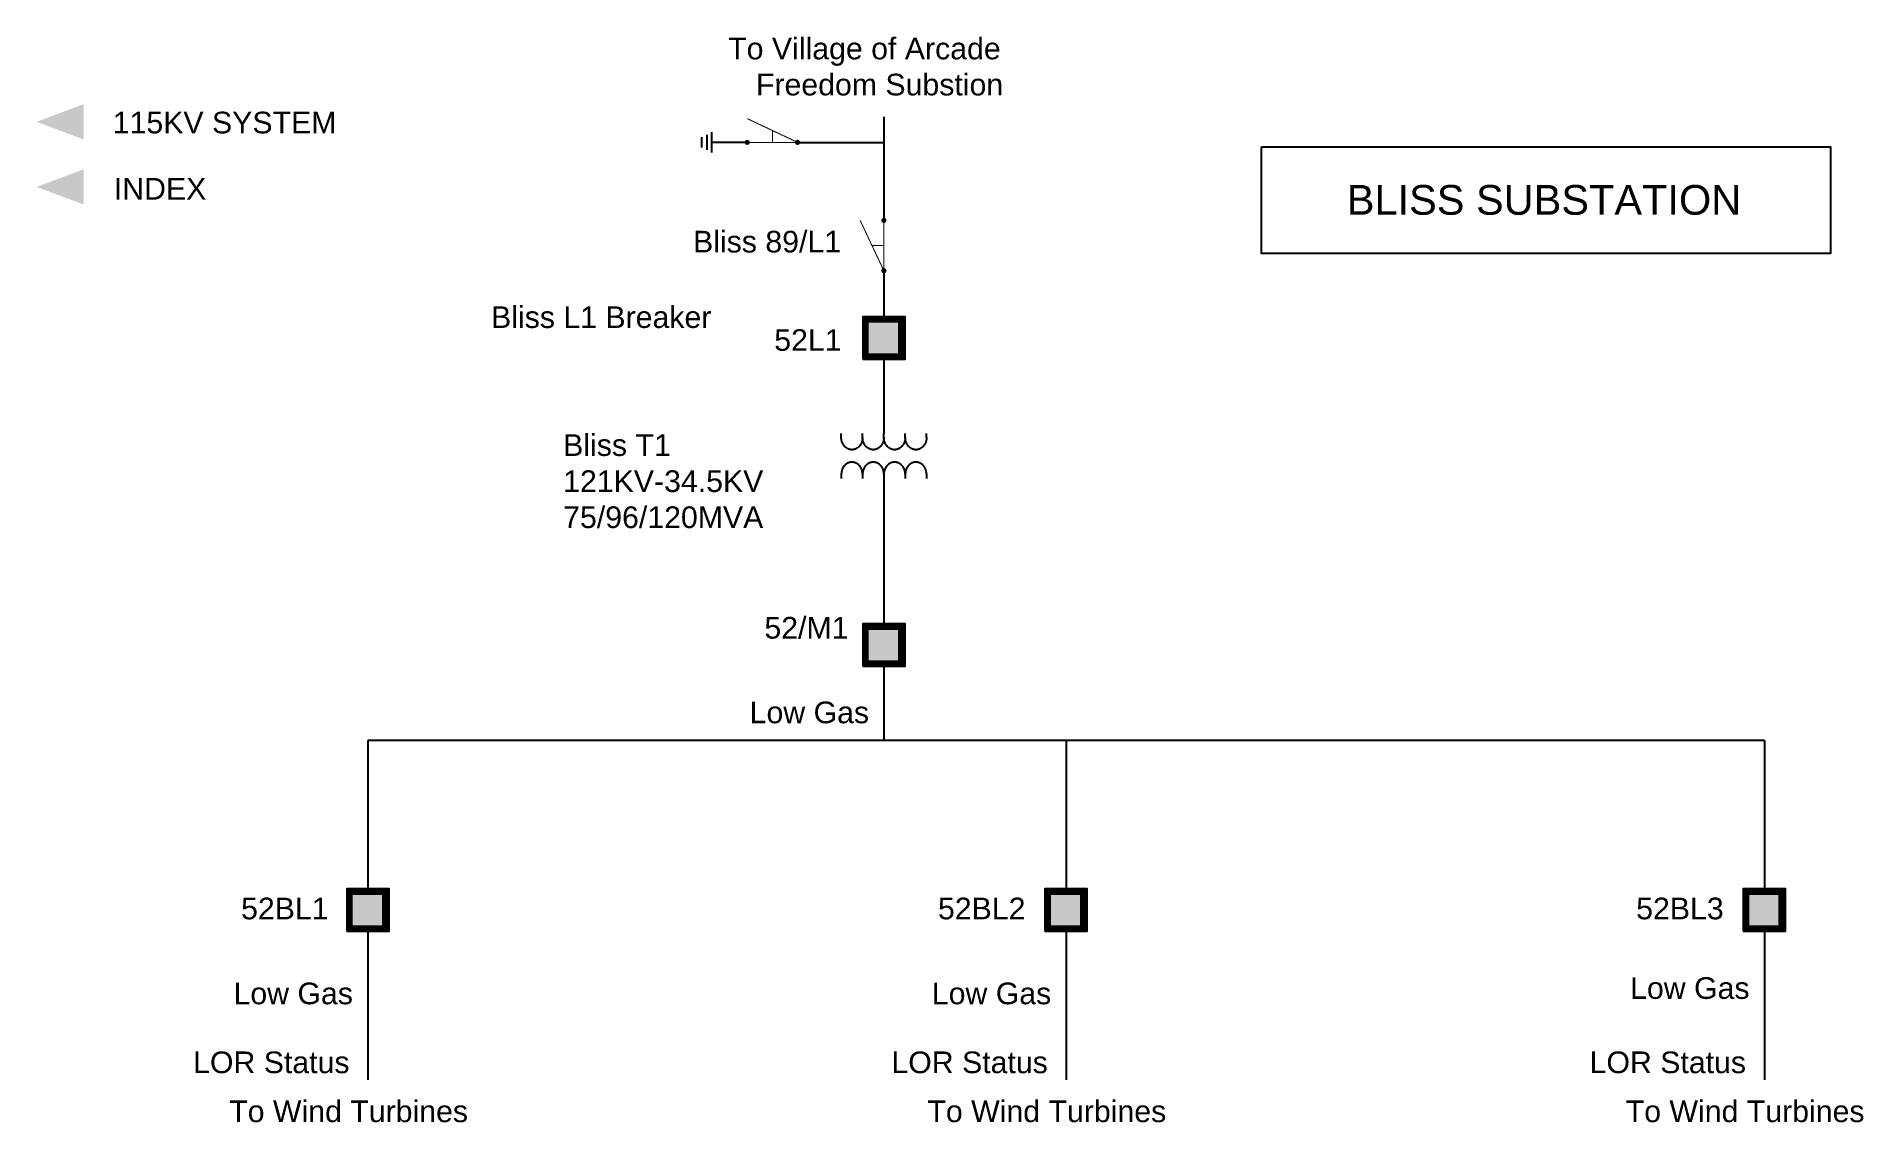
# Model space of a CAD drawing. Extents: x -2.1 to 16, y 7.8 to 18.6.
import ezdxf
from ezdxf.enums import TextEntityAlignment as Align

# ---------------------------------------------------------------- set-up
doc = ezdxf.new("R2010")
doc.units = 0
doc.header["$MEASUREMENT"] = 0
doc.layers.get('0').update_dxf_attribs({"color": 6, "linetype": 'CONTINUOUS'})
for name, color, linetype in [('DISPLAY', 7, 'CONTINUOUS'), ('STATE_1', 3, 'CONTINUOUS'), ('STATE_2', 1, 'CONTINUOUS'), ('SYMBOL', 7, 'CONTINUOUS')]:
    doc.layers.add(name, color=color, linetype=linetype)
doc.styles.add('ARIAL', font='txt')

# ---------------------------------------------------------------- blocks, each defined once
blk = doc.blocks.new('2_STATE_BRKR_SYMBOL_ST1-GR')
at = {"color": 6}
blk.add_lwpolyline([(6.047, 4.105), (6.467, 4.105), (6.467, 4.525), (6.047, 4.525)], close=True, dxfattribs=at)
at = {"layer": 'STATE_1', "color": 3, "linetype": 'Continuous'}
blk.add_line((6.408, 4.105), (6.408, 4.525), dxfattribs=at)
at = {"layer": 'STATE_1', "color": 3, "linetype": 'Continuous', "const_width": 0.0588}
for points in [[(6.077, 4.525), (6.077, 4.105)], [(6.438, 4.525), (6.438, 4.105)], [(6.047, 4.496), (6.467, 4.496)], [(6.047, 4.134), (6.467, 4.134)]]:
    blk.add_lwpolyline(points, dxfattribs=at)
at = {"layer": 'STATE_2', "color": 1}
blk.add_solid([(6.047, 4.105), (6.047, 4.525), (6.467, 4.105), (6.467, 4.525)], dxfattribs=at)
at = {"color": 6, "linetype": 'Continuous', "flags": 9}
blk.add_attdef('LINKAGE', (5.991, 3.959), '', height=0.084, dxfattribs=at)
blk = doc.blocks.new('ARROW_HEAD_DISPLAY_REF0')
at = {"color": 5}
blk.add_solid([(0.125, -0.09375), (-0.125, 0), (0.125, 0.09375)], dxfattribs=at)
at = {"flags": 9}
blk.add_attdef('DISPLAY', (-0.25, -0.25), '', height=0.075, dxfattribs=at)
blk = doc.blocks.new('SWITCH-1_ST1-GREEN_ST2-RED')
at = {"const_width": 0.01}
for points in [[(0, 0), (0.5, 0.236)], [(0.5, 0), (0, 0)], [(0.294, 0), (0.205, 0)], [(0.25, 0.123), (0.25, 0)]]:
    blk.add_lwpolyline(points, dxfattribs=at)
at = {"const_width": 0.025}
for points in [[(-0.013, 0, 1), (0.013, 0, 1)], [(0.487, 0, 1), (0.512, 0, 1)]]:
    blk.add_lwpolyline(points, format="xyb", close=True, dxfattribs=at)
at = {"layer": 'STATE_1', "const_width": 0.01}
for points in [[(0, 0), (0.5, 0.236)], [(0.294, 0), (0.205, 0)], [(0.25, 0.123), (0.25, 0)]]:
    blk.add_lwpolyline(points, dxfattribs=at)
at = {"layer": 'STATE_1', "const_width": 0.025}
for points in [[(-0.013, 0, 1), (0.013, 0, 1)], [(0.487, 0, 1), (0.512, 0, 1)]]:
    blk.add_lwpolyline(points, format="xyb", close=True, dxfattribs=at)
at = {"layer": 'STATE_2', "const_width": 0.025}
for points in [[(-0.013, 0, 1), (0.013, 0, 1)], [(0.487, 0, 1), (0.512, 0, 1)]]:
    blk.add_lwpolyline(points, format="xyb", close=True, dxfattribs=at)
at = {"layer": 'STATE_2', "const_width": 0.01}
blk.add_lwpolyline([(0.5, 0), (0, 0)], dxfattribs=at)
at = {"linetype": 'Continuous', "style": 'ARIAL', "flags": 9}
blk.add_attdef('LINKAGE', (-0.063, -0.37), '', height=0.1, dxfattribs=at)
blk = doc.blocks.new('SWITCH-1_ST1-GREEN_ST2-RE0')
at = {"const_width": 0.01}
for points in [[(0, 0), (0.5, 0.236)], [(0.5, 0), (0, 0)], [(0.294, 0), (0.205, 0)], [(0.25, 0.123), (0.25, 0)]]:
    blk.add_lwpolyline(points, dxfattribs=at)
at = {"const_width": 0.025}
for points in [[(-0.013, 0, 1), (0.013, 0, 1)], [(0.487, 0, 1), (0.512, 0, 1)]]:
    blk.add_lwpolyline(points, format="xyb", close=True, dxfattribs=at)
at = {"layer": 'STATE_1', "const_width": 0.01}
for points in [[(0, 0), (0.5, 0.236)], [(0.294, 0), (0.205, 0)], [(0.25, 0.123), (0.25, 0)]]:
    blk.add_lwpolyline(points, dxfattribs=at)
at = {"layer": 'STATE_1', "const_width": 0.025}
for points in [[(-0.013, 0, 1), (0.013, 0, 1)], [(0.487, 0, 1), (0.512, 0, 1)]]:
    blk.add_lwpolyline(points, format="xyb", close=True, dxfattribs=at)
at = {"layer": 'STATE_2', "const_width": 0.025}
for points in [[(-0.013, 0, 1), (0.013, 0, 1)], [(0.487, 0, 1), (0.512, 0, 1)]]:
    blk.add_lwpolyline(points, format="xyb", close=True, dxfattribs=at)
at = {"layer": 'STATE_2', "const_width": 0.01}
blk.add_lwpolyline([(0.5, 0), (0, 0)], dxfattribs=at)
at = {"linetype": 'Continuous', "style": 'ARIAL', "flags": 9}
blk.add_attdef('LINKAGE', (-0.063, -0.37), '', height=0.1, dxfattribs=at)

msp = doc.modelspace()

# ---------------------------------------------------------------- linework, layer by layer
at = {"color": 4}
msp.add_lwpolyline([(10.015, 17.472), (15.663, 17.472), (15.663, 16.413), (10.015, 16.413)], close=True, dxfattribs=at)
at = {"color": 2}
for points in [[(6.057, 14.588, 0), (6.057, 14.585, 0), (6.057, 14.582, 0), (6.057, 14.579, 0), (6.057, 14.576, 0), (6.057, 14.573, 0), (6.056, 14.57, 0), (6.056, 14.567, 0), (6.055, 14.564, 0), (6.055, 14.561, 0), (6.054, 14.559, 0), (6.054, 14.556, 0), (6.053, 14.553, 0), (6.052, 14.55, 0), (6.051, 14.547, 0), (6.05, 14.544, 0), (6.049, 14.542, 0), (6.048, 14.539, 0), (6.047, 14.536, 0), (6.046, 14.534, 0), (6.045, 14.531, 0), (6.044, 14.528, 0), (6.042, 14.526, 0), (6.041, 14.523, 0), (6.04, 14.521, 0), (6.038, 14.518, 0), (6.037, 14.516, 0), (6.035, 14.514, 0), (6.033, 14.511, 0), (6.032, 14.509, 0), (6.03, 14.507, 0), (6.028, 14.505, 0), (6.026, 14.502, 0), (6.025, 14.5, 0), (6.023, 14.498, 0), (6.021, 14.496, 0), (6.019, 14.495, 0), (6.017, 14.493, 0), (6.015, 14.491, 0), (6.013, 14.489, 0), (6.01, 14.487, 0), (6.008, 14.486, 0), (6.006, 14.484, 0), (6.004, 14.483, 0), (6.002, 14.481, 0), (5.999, 14.48, 0), (5.997, 14.479, 0), (5.995, 14.477, 0), (5.992, 14.476, 0), (5.99, 14.475, 0), (5.987, 14.474, 0), (5.985, 14.473, 0), (5.982, 14.472, 0), (5.98, 14.471, 0), (5.977, 14.471, 0), (5.975, 14.47, 0), (5.972, 14.469, 0), (5.97, 14.469, 0), (5.967, 14.468, 0), (5.965, 14.468, 0), (5.962, 14.468, 0), (5.959, 14.467, 0), (5.957, 14.467, 0), (5.954, 14.467, 0), (5.952, 14.467, 0), (5.949, 14.467, 0), (5.946, 14.467, 0), (5.944, 14.467, 0), (5.941, 14.468, 0), (5.939, 14.468, 0), (5.936, 14.468, 0), (5.933, 14.469, 0), (5.931, 14.469, 0), (5.928, 14.47, 0), (5.926, 14.471, 0), (5.923, 14.471, 0), (5.921, 14.472, 0), (5.918, 14.473, 0), (5.916, 14.474, 0), (5.913, 14.475, 0), (5.911, 14.476, 0), (5.909, 14.477, 0), (5.906, 14.479, 0), (5.904, 14.48, 0), (5.902, 14.481, 0), (5.899, 14.483, 0), (5.897, 14.484, 0), (5.895, 14.486, 0), (5.893, 14.487, 0), (5.891, 14.489, 0), (5.889, 14.491, 0), (5.886, 14.493, 0), (5.884, 14.495, 0), (5.882, 14.496, 0), (5.88, 14.498, 0), (5.879, 14.5, 0), (5.877, 14.502, 0), (5.875, 14.505, 0), (5.873, 14.507, 0), (5.871, 14.509, 0), (5.87, 14.511, 0), (5.868, 14.514, 0), (5.867, 14.516, 0), (5.865, 14.518, 0), (5.864, 14.521, 0), (5.862, 14.523, 0), (5.861, 14.526, 0), (5.859, 14.528, 0), (5.858, 14.531, 0), (5.857, 14.534, 0), (5.856, 14.536, 0), (5.855, 14.539, 0), (5.854, 14.542, 0), (5.853, 14.544, 0), (5.852, 14.547, 0), (5.851, 14.55, 0), (5.85, 14.553, 0), (5.85, 14.556, 0), (5.849, 14.559, 0), (5.848, 14.561, 0), (5.848, 14.564, 0), (5.847, 14.567, 0), (5.847, 14.57, 0), (5.847, 14.573, 0), (5.846, 14.576, 0), (5.846, 14.579, 0), (5.846, 14.582, 0), (5.846, 14.585, 0), (5.846, 14.588, 0)], [(6.269, 14.588, 0), (6.269, 14.585, 0), (6.269, 14.582, 0), (6.269, 14.579, 0), (6.269, 14.576, 0), (6.268, 14.573, 0), (6.268, 14.57, 0), (6.268, 14.567, 0), (6.267, 14.564, 0), (6.267, 14.561, 0), (6.266, 14.559, 0), (6.265, 14.556, 0), (6.265, 14.553, 0), (6.264, 14.55, 0), (6.263, 14.547, 0), (6.262, 14.544, 0), (6.261, 14.542, 0), (6.26, 14.539, 0), (6.259, 14.536, 0), (6.258, 14.534, 0), (6.257, 14.531, 0), (6.255, 14.528, 0), (6.254, 14.526, 0), (6.253, 14.523, 0), (6.251, 14.521, 0), (6.25, 14.518, 0), (6.248, 14.516, 0), (6.247, 14.514, 0), (6.245, 14.511, 0), (6.243, 14.509, 0), (6.242, 14.507, 0), (6.24, 14.505, 0), (6.238, 14.502, 0), (6.236, 14.5, 0), (6.234, 14.498, 0), (6.232, 14.496, 0), (6.23, 14.495, 0), (6.228, 14.493, 0), (6.226, 14.491, 0), (6.224, 14.489, 0), (6.222, 14.487, 0), (6.22, 14.486, 0), (6.218, 14.484, 0), (6.216, 14.483, 0), (6.213, 14.481, 0), (6.211, 14.48, 0), (6.209, 14.479, 0), (6.206, 14.477, 0), (6.204, 14.476, 0), (6.201, 14.475, 0), (6.199, 14.474, 0), (6.197, 14.473, 0), (6.194, 14.472, 0), (6.192, 14.471, 0), (6.189, 14.471, 0), (6.187, 14.47, 0), (6.184, 14.469, 0), (6.181, 14.469, 0), (6.179, 14.468, 0), (6.176, 14.468, 0), (6.174, 14.468, 0), (6.171, 14.467, 0), (6.169, 14.467, 0), (6.166, 14.467, 0), (6.163, 14.467, 0), (6.161, 14.467, 0), (6.158, 14.467, 0), (6.156, 14.467, 0), (6.153, 14.468, 0), (6.15, 14.468, 0), (6.148, 14.468, 0), (6.145, 14.469, 0), (6.143, 14.469, 0), (6.14, 14.47, 0), (6.138, 14.471, 0), (6.135, 14.471, 0), (6.133, 14.472, 0), (6.13, 14.473, 0), (6.128, 14.474, 0), (6.125, 14.475, 0), (6.123, 14.476, 0), (6.12, 14.477, 0), (6.118, 14.479, 0), (6.116, 14.48, 0), (6.113, 14.481, 0), (6.111, 14.483, 0), (6.109, 14.484, 0), (6.107, 14.486, 0), (6.105, 14.487, 0), (6.102, 14.489, 0), (6.1, 14.491, 0), (6.098, 14.493, 0), (6.096, 14.495, 0), (6.094, 14.496, 0), (6.092, 14.498, 0), (6.09, 14.5, 0), (6.088, 14.502, 0), (6.087, 14.505, 0), (6.085, 14.507, 0), (6.083, 14.509, 0), (6.081, 14.511, 0), (6.08, 14.514, 0), (6.078, 14.516, 0), (6.077, 14.518, 0), (6.075, 14.521, 0), (6.074, 14.523, 0), (6.073, 14.526, 0), (6.071, 14.528, 0), (6.07, 14.531, 0), (6.069, 14.534, 0), (6.068, 14.536, 0), (6.067, 14.539, 0), (6.066, 14.542, 0), (6.065, 14.544, 0), (6.064, 14.547, 0), (6.063, 14.55, 0), (6.062, 14.553, 0), (6.061, 14.556, 0), (6.061, 14.559, 0), (6.06, 14.561, 0), (6.059, 14.564, 0), (6.059, 14.567, 0), (6.059, 14.57, 0), (6.058, 14.573, 0), (6.058, 14.576, 0), (6.058, 14.579, 0), (6.058, 14.582, 0), (6.057, 14.585, 0), (6.057, 14.588, 0)], [(6.481, 14.588, 0), (6.481, 14.585, 0), (6.481, 14.582, 0), (6.481, 14.579, 0), (6.48, 14.576, 0), (6.48, 14.573, 0), (6.48, 14.57, 0), (6.479, 14.567, 0), (6.479, 14.564, 0), (6.478, 14.561, 0), (6.478, 14.559, 0), (6.477, 14.556, 0), (6.476, 14.553, 0), (6.476, 14.55, 0), (6.475, 14.547, 0), (6.474, 14.544, 0), (6.473, 14.542, 0), (6.472, 14.539, 0), (6.471, 14.536, 0), (6.47, 14.534, 0), (6.468, 14.531, 0), (6.467, 14.528, 0), (6.466, 14.526, 0), (6.465, 14.523, 0), (6.463, 14.521, 0), (6.462, 14.518, 0), (6.46, 14.516, 0), (6.459, 14.514, 0), (6.457, 14.511, 0), (6.455, 14.509, 0), (6.454, 14.507, 0), (6.452, 14.505, 0), (6.45, 14.502, 0), (6.448, 14.5, 0), (6.446, 14.498, 0), (6.444, 14.496, 0), (6.442, 14.495, 0), (6.44, 14.493, 0), (6.438, 14.491, 0), (6.436, 14.489, 0), (6.434, 14.487, 0), (6.432, 14.486, 0), (6.429, 14.484, 0), (6.427, 14.483, 0), (6.425, 14.481, 0), (6.423, 14.48, 0), (6.42, 14.479, 0), (6.418, 14.477, 0), (6.416, 14.476, 0), (6.413, 14.475, 0), (6.411, 14.474, 0), (6.408, 14.473, 0), (6.406, 14.472, 0), (6.403, 14.471, 0), (6.401, 14.471, 0), (6.398, 14.47, 0), (6.396, 14.469, 0), (6.393, 14.469, 0), (6.391, 14.468, 0), (6.388, 14.468, 0), (6.385, 14.468, 0), (6.383, 14.467, 0), (6.38, 14.467, 0), (6.378, 14.467, 0), (6.375, 14.467, 0), (6.372, 14.467, 0), (6.37, 14.467, 0), (6.367, 14.467, 0), (6.365, 14.468, 0), (6.362, 14.468, 0), (6.36, 14.468, 0), (6.357, 14.469, 0), (6.354, 14.469, 0), (6.352, 14.47, 0), (6.349, 14.471, 0), (6.347, 14.471, 0), (6.344, 14.472, 0), (6.342, 14.473, 0), (6.339, 14.474, 0), (6.337, 14.475, 0), (6.335, 14.476, 0), (6.332, 14.477, 0), (6.33, 14.479, 0), (6.327, 14.48, 0), (6.325, 14.481, 0), (6.323, 14.483, 0), (6.321, 14.484, 0), (6.318, 14.486, 0), (6.316, 14.487, 0), (6.314, 14.489, 0), (6.312, 14.491, 0), (6.31, 14.493, 0), (6.308, 14.495, 0), (6.306, 14.496, 0), (6.304, 14.498, 0), (6.302, 14.5, 0), (6.3, 14.502, 0), (6.298, 14.505, 0), (6.297, 14.507, 0), (6.295, 14.509, 0), (6.293, 14.511, 0), (6.292, 14.514, 0), (6.29, 14.516, 0), (6.289, 14.518, 0), (6.287, 14.521, 0), (6.286, 14.523, 0), (6.284, 14.526, 0), (6.283, 14.528, 0), (6.282, 14.531, 0), (6.28, 14.534, 0), (6.279, 14.536, 0), (6.278, 14.539, 0), (6.277, 14.542, 0), (6.276, 14.544, 0), (6.275, 14.547, 0), (6.275, 14.55, 0), (6.274, 14.553, 0), (6.273, 14.556, 0), (6.272, 14.559, 0), (6.272, 14.561, 0), (6.271, 14.564, 0), (6.271, 14.567, 0), (6.27, 14.57, 0), (6.27, 14.573, 0), (6.27, 14.576, 0), (6.269, 14.579, 0), (6.269, 14.582, 0), (6.269, 14.585, 0), (6.269, 14.588, 0)], [(6.693, 14.588, 0), (6.693, 14.585, 0), (6.693, 14.582, 0), (6.692, 14.579, 0), (6.692, 14.576, 0), (6.692, 14.573, 0), (6.692, 14.57, 0), (6.691, 14.567, 0), (6.691, 14.564, 0), (6.69, 14.561, 0), (6.689, 14.559, 0), (6.689, 14.556, 0), (6.688, 14.553, 0), (6.687, 14.55, 0), (6.686, 14.547, 0), (6.686, 14.544, 0), (6.685, 14.542, 0), (6.684, 14.539, 0), (6.683, 14.536, 0), (6.681, 14.534, 0), (6.68, 14.531, 0), (6.679, 14.528, 0), (6.678, 14.526, 0), (6.676, 14.523, 0), (6.675, 14.521, 0), (6.673, 14.518, 0), (6.672, 14.516, 0), (6.67, 14.514, 0), (6.669, 14.511, 0), (6.667, 14.509, 0), (6.665, 14.507, 0), (6.663, 14.505, 0), (6.662, 14.502, 0), (6.66, 14.5, 0), (6.658, 14.498, 0), (6.656, 14.496, 0), (6.654, 14.495, 0), (6.652, 14.493, 0), (6.65, 14.491, 0), (6.648, 14.489, 0), (6.646, 14.487, 0), (6.643, 14.486, 0), (6.641, 14.484, 0), (6.639, 14.483, 0), (6.637, 14.481, 0), (6.634, 14.48, 0), (6.632, 14.479, 0), (6.63, 14.477, 0), (6.627, 14.476, 0), (6.625, 14.475, 0), (6.622, 14.474, 0), (6.62, 14.473, 0), (6.618, 14.472, 0), (6.615, 14.471, 0), (6.613, 14.471, 0), (6.61, 14.47, 0), (6.607, 14.469, 0), (6.605, 14.469, 0), (6.602, 14.468, 0), (6.6, 14.468, 0), (6.597, 14.468, 0), (6.595, 14.467, 0), (6.592, 14.467, 0), (6.589, 14.467, 0), (6.587, 14.467, 0), (6.584, 14.467, 0), (6.582, 14.467, 0), (6.579, 14.467, 0), (6.576, 14.468, 0), (6.574, 14.468, 0), (6.571, 14.468, 0), (6.569, 14.469, 0), (6.566, 14.469, 0), (6.564, 14.47, 0), (6.561, 14.471, 0), (6.559, 14.471, 0), (6.556, 14.472, 0), (6.554, 14.473, 0), (6.551, 14.474, 0), (6.549, 14.475, 0), (6.546, 14.476, 0), (6.544, 14.477, 0), (6.542, 14.479, 0), (6.539, 14.48, 0), (6.537, 14.481, 0), (6.535, 14.483, 0), (6.532, 14.484, 0), (6.53, 14.486, 0), (6.528, 14.487, 0), (6.526, 14.489, 0), (6.524, 14.491, 0), (6.522, 14.493, 0), (6.52, 14.495, 0), (6.518, 14.496, 0), (6.516, 14.498, 0), (6.514, 14.5, 0), (6.512, 14.502, 0), (6.51, 14.505, 0), (6.508, 14.507, 0), (6.507, 14.509, 0), (6.505, 14.511, 0), (6.503, 14.514, 0), (6.502, 14.516, 0), (6.5, 14.518, 0), (6.499, 14.521, 0), (6.497, 14.523, 0), (6.496, 14.526, 0), (6.495, 14.528, 0), (6.493, 14.531, 0), (6.492, 14.534, 0), (6.491, 14.536, 0), (6.49, 14.539, 0), (6.489, 14.542, 0), (6.488, 14.544, 0), (6.487, 14.547, 0), (6.486, 14.55, 0), (6.485, 14.553, 0), (6.485, 14.556, 0), (6.484, 14.559, 0), (6.484, 14.561, 0), (6.483, 14.564, 0), (6.482, 14.567, 0), (6.482, 14.57, 0), (6.482, 14.573, 0), (6.481, 14.576, 0), (6.481, 14.579, 0), (6.481, 14.582, 0), (6.481, 14.585, 0), (6.481, 14.588, 0)], [(6.057, 14.223, 0), (6.057, 14.226, 0), (6.057, 14.229, 0), (6.057, 14.232, 0), (6.057, 14.235, 0), (6.057, 14.238, 0), (6.056, 14.241, 0), (6.056, 14.244, 0), (6.055, 14.246, 0), (6.055, 14.249, 0), (6.054, 14.252, 0), (6.054, 14.255, 0), (6.053, 14.258, 0), (6.052, 14.261, 0), (6.051, 14.264, 0), (6.05, 14.266, 0), (6.049, 14.269, 0), (6.048, 14.272, 0), (6.047, 14.275, 0), (6.046, 14.277, 0), (6.045, 14.28, 0), (6.044, 14.283, 0), (6.042, 14.285, 0), (6.041, 14.287, 0), (6.04, 14.29, 0), (6.038, 14.293, 0), (6.037, 14.295, 0), (6.035, 14.297, 0), (6.033, 14.3, 0), (6.032, 14.302, 0), (6.03, 14.304, 0), (6.028, 14.306, 0), (6.026, 14.308, 0), (6.025, 14.31, 0), (6.023, 14.312, 0), (6.021, 14.314, 0), (6.019, 14.316, 0), (6.017, 14.318, 0), (6.015, 14.32, 0), (6.013, 14.322, 0), (6.01, 14.323, 0), (6.008, 14.325, 0), (6.006, 14.326, 0), (6.004, 14.328, 0), (6.002, 14.329, 0), (5.999, 14.331, 0), (5.997, 14.332, 0), (5.995, 14.333, 0), (5.992, 14.335, 0), (5.99, 14.336, 0), (5.987, 14.337, 0), (5.985, 14.338, 0), (5.982, 14.338, 0), (5.98, 14.339, 0), (5.977, 14.34, 0), (5.975, 14.341, 0), (5.972, 14.341, 0), (5.97, 14.342, 0), (5.967, 14.342, 0), (5.965, 14.343, 0), (5.962, 14.343, 0), (5.959, 14.343, 0), (5.957, 14.344, 0), (5.954, 14.344, 0), (5.952, 14.344, 0), (5.949, 14.344, 0), (5.946, 14.344, 0), (5.944, 14.343, 0), (5.941, 14.343, 0), (5.939, 14.343, 0), (5.936, 14.342, 0), (5.933, 14.342, 0), (5.931, 14.341, 0), (5.928, 14.341, 0), (5.926, 14.34, 0), (5.923, 14.339, 0), (5.921, 14.338, 0), (5.918, 14.338, 0), (5.916, 14.337, 0), (5.913, 14.336, 0), (5.911, 14.335, 0), (5.909, 14.333, 0), (5.906, 14.332, 0), (5.904, 14.331, 0), (5.902, 14.329, 0), (5.899, 14.328, 0), (5.897, 14.326, 0), (5.895, 14.325, 0), (5.893, 14.323, 0), (5.891, 14.322, 0), (5.889, 14.32, 0), (5.886, 14.318, 0), (5.884, 14.316, 0), (5.882, 14.314, 0), (5.88, 14.312, 0), (5.879, 14.31, 0), (5.877, 14.308, 0), (5.875, 14.306, 0), (5.873, 14.304, 0), (5.871, 14.302, 0), (5.87, 14.3, 0), (5.868, 14.297, 0), (5.867, 14.295, 0), (5.865, 14.293, 0), (5.864, 14.29, 0), (5.862, 14.287, 0), (5.861, 14.285, 0), (5.859, 14.283, 0), (5.858, 14.28, 0), (5.857, 14.277, 0), (5.856, 14.275, 0), (5.855, 14.272, 0), (5.854, 14.269, 0), (5.853, 14.266, 0), (5.852, 14.264, 0), (5.851, 14.261, 0), (5.85, 14.258, 0), (5.85, 14.255, 0), (5.849, 14.252, 0), (5.848, 14.249, 0), (5.848, 14.246, 0), (5.847, 14.244, 0), (5.847, 14.241, 0), (5.847, 14.238, 0), (5.846, 14.235, 0), (5.846, 14.232, 0), (5.846, 14.229, 0), (5.846, 14.226, 0), (5.846, 14.223, 0)], [(6.269, 14.223, 0), (6.269, 14.226, 0), (6.269, 14.229, 0), (6.269, 14.232, 0), (6.269, 14.235, 0), (6.268, 14.238, 0), (6.268, 14.241, 0), (6.268, 14.244, 0), (6.267, 14.246, 0), (6.267, 14.249, 0), (6.266, 14.252, 0), (6.265, 14.255, 0), (6.265, 14.258, 0), (6.264, 14.261, 0), (6.263, 14.264, 0), (6.262, 14.266, 0), (6.261, 14.269, 0), (6.26, 14.272, 0), (6.259, 14.275, 0), (6.258, 14.277, 0), (6.257, 14.28, 0), (6.255, 14.283, 0), (6.254, 14.285, 0), (6.253, 14.287, 0), (6.251, 14.29, 0), (6.25, 14.293, 0), (6.248, 14.295, 0), (6.247, 14.297, 0), (6.245, 14.3, 0), (6.243, 14.302, 0), (6.242, 14.304, 0), (6.24, 14.306, 0), (6.238, 14.308, 0), (6.236, 14.31, 0), (6.234, 14.312, 0), (6.232, 14.314, 0), (6.23, 14.316, 0), (6.228, 14.318, 0), (6.226, 14.32, 0), (6.224, 14.322, 0), (6.222, 14.323, 0), (6.22, 14.325, 0), (6.218, 14.326, 0), (6.216, 14.328, 0), (6.213, 14.329, 0), (6.211, 14.331, 0), (6.209, 14.332, 0), (6.206, 14.333, 0), (6.204, 14.335, 0), (6.201, 14.336, 0), (6.199, 14.337, 0), (6.197, 14.338, 0), (6.194, 14.338, 0), (6.192, 14.339, 0), (6.189, 14.34, 0), (6.187, 14.341, 0), (6.184, 14.341, 0), (6.181, 14.342, 0), (6.179, 14.342, 0), (6.176, 14.343, 0), (6.174, 14.343, 0), (6.171, 14.343, 0), (6.169, 14.344, 0), (6.166, 14.344, 0), (6.163, 14.344, 0), (6.161, 14.344, 0), (6.158, 14.344, 0), (6.156, 14.343, 0), (6.153, 14.343, 0), (6.15, 14.343, 0), (6.148, 14.342, 0), (6.145, 14.342, 0), (6.143, 14.341, 0), (6.14, 14.341, 0), (6.138, 14.34, 0), (6.135, 14.339, 0), (6.133, 14.338, 0), (6.13, 14.338, 0), (6.128, 14.337, 0), (6.125, 14.336, 0), (6.123, 14.335, 0), (6.12, 14.333, 0), (6.118, 14.332, 0), (6.116, 14.331, 0), (6.113, 14.329, 0), (6.111, 14.328, 0), (6.109, 14.326, 0), (6.107, 14.325, 0), (6.105, 14.323, 0), (6.102, 14.322, 0), (6.1, 14.32, 0), (6.098, 14.318, 0), (6.096, 14.316, 0), (6.094, 14.314, 0), (6.092, 14.312, 0), (6.09, 14.31, 0), (6.088, 14.308, 0), (6.087, 14.306, 0), (6.085, 14.304, 0), (6.083, 14.302, 0), (6.081, 14.3, 0), (6.08, 14.297, 0), (6.078, 14.295, 0), (6.077, 14.293, 0), (6.075, 14.29, 0), (6.074, 14.287, 0), (6.073, 14.285, 0), (6.071, 14.283, 0), (6.07, 14.28, 0), (6.069, 14.277, 0), (6.068, 14.275, 0), (6.067, 14.272, 0), (6.066, 14.269, 0), (6.065, 14.266, 0), (6.064, 14.264, 0), (6.063, 14.261, 0), (6.062, 14.258, 0), (6.061, 14.255, 0), (6.061, 14.252, 0), (6.06, 14.249, 0), (6.059, 14.246, 0), (6.059, 14.244, 0), (6.059, 14.241, 0), (6.058, 14.238, 0), (6.058, 14.235, 0), (6.058, 14.232, 0), (6.058, 14.229, 0), (6.057, 14.226, 0), (6.057, 14.223, 0)], [(6.481, 14.223, 0), (6.481, 14.226, 0), (6.481, 14.229, 0), (6.481, 14.232, 0), (6.48, 14.235, 0), (6.48, 14.238, 0), (6.48, 14.241, 0), (6.479, 14.244, 0), (6.479, 14.246, 0), (6.478, 14.249, 0), (6.478, 14.252, 0), (6.477, 14.255, 0), (6.476, 14.258, 0), (6.476, 14.261, 0), (6.475, 14.264, 0), (6.474, 14.266, 0), (6.473, 14.269, 0), (6.472, 14.272, 0), (6.471, 14.275, 0), (6.47, 14.277, 0), (6.468, 14.28, 0), (6.467, 14.283, 0), (6.466, 14.285, 0), (6.465, 14.287, 0), (6.463, 14.29, 0), (6.462, 14.293, 0), (6.46, 14.295, 0), (6.459, 14.297, 0), (6.457, 14.3, 0), (6.455, 14.302, 0), (6.454, 14.304, 0), (6.452, 14.306, 0), (6.45, 14.308, 0), (6.448, 14.31, 0), (6.446, 14.312, 0), (6.444, 14.314, 0), (6.442, 14.316, 0), (6.44, 14.318, 0), (6.438, 14.32, 0), (6.436, 14.322, 0), (6.434, 14.323, 0), (6.432, 14.325, 0), (6.429, 14.326, 0), (6.427, 14.328, 0), (6.425, 14.329, 0), (6.423, 14.331, 0), (6.42, 14.332, 0), (6.418, 14.333, 0), (6.416, 14.335, 0), (6.413, 14.336, 0), (6.411, 14.337, 0), (6.408, 14.338, 0), (6.406, 14.338, 0), (6.403, 14.339, 0), (6.401, 14.34, 0), (6.398, 14.341, 0), (6.396, 14.341, 0), (6.393, 14.342, 0), (6.391, 14.342, 0), (6.388, 14.343, 0), (6.385, 14.343, 0), (6.383, 14.343, 0), (6.38, 14.344, 0), (6.378, 14.344, 0), (6.375, 14.344, 0), (6.372, 14.344, 0), (6.37, 14.344, 0), (6.367, 14.343, 0), (6.365, 14.343, 0), (6.362, 14.343, 0), (6.36, 14.342, 0), (6.357, 14.342, 0), (6.354, 14.341, 0), (6.352, 14.341, 0), (6.349, 14.34, 0), (6.347, 14.339, 0), (6.344, 14.338, 0), (6.342, 14.338, 0), (6.339, 14.337, 0), (6.337, 14.336, 0), (6.335, 14.335, 0), (6.332, 14.333, 0), (6.33, 14.332, 0), (6.327, 14.331, 0), (6.325, 14.329, 0), (6.323, 14.328, 0), (6.321, 14.326, 0), (6.318, 14.325, 0), (6.316, 14.323, 0), (6.314, 14.322, 0), (6.312, 14.32, 0), (6.31, 14.318, 0), (6.308, 14.316, 0), (6.306, 14.314, 0), (6.304, 14.312, 0), (6.302, 14.31, 0), (6.3, 14.308, 0), (6.298, 14.306, 0), (6.297, 14.304, 0), (6.295, 14.302, 0), (6.293, 14.3, 0), (6.292, 14.297, 0), (6.29, 14.295, 0), (6.289, 14.293, 0), (6.287, 14.29, 0), (6.286, 14.287, 0), (6.284, 14.285, 0), (6.283, 14.283, 0), (6.282, 14.28, 0), (6.28, 14.277, 0), (6.279, 14.275, 0), (6.278, 14.272, 0), (6.277, 14.269, 0), (6.276, 14.266, 0), (6.275, 14.264, 0), (6.275, 14.261, 0), (6.274, 14.258, 0), (6.273, 14.255, 0), (6.272, 14.252, 0), (6.272, 14.249, 0), (6.271, 14.246, 0), (6.271, 14.244, 0), (6.27, 14.241, 0), (6.27, 14.238, 0), (6.27, 14.235, 0), (6.269, 14.232, 0), (6.269, 14.229, 0), (6.269, 14.226, 0), (6.269, 14.223, 0)], [(6.693, 14.223, 0), (6.693, 14.226, 0), (6.693, 14.229, 0), (6.692, 14.232, 0), (6.692, 14.235, 0), (6.692, 14.238, 0), (6.692, 14.241, 0), (6.691, 14.244, 0), (6.691, 14.246, 0), (6.69, 14.249, 0), (6.689, 14.252, 0), (6.689, 14.255, 0), (6.688, 14.258, 0), (6.687, 14.261, 0), (6.686, 14.264, 0), (6.686, 14.266, 0), (6.685, 14.269, 0), (6.684, 14.272, 0), (6.683, 14.275, 0), (6.681, 14.277, 0), (6.68, 14.28, 0), (6.679, 14.283, 0), (6.678, 14.285, 0), (6.676, 14.287, 0), (6.675, 14.29, 0), (6.673, 14.293, 0), (6.672, 14.295, 0), (6.67, 14.297, 0), (6.669, 14.3, 0), (6.667, 14.302, 0), (6.665, 14.304, 0), (6.663, 14.306, 0), (6.662, 14.308, 0), (6.66, 14.31, 0), (6.658, 14.312, 0), (6.656, 14.314, 0), (6.654, 14.316, 0), (6.652, 14.318, 0), (6.65, 14.32, 0), (6.648, 14.322, 0), (6.646, 14.323, 0), (6.643, 14.325, 0), (6.641, 14.326, 0), (6.639, 14.328, 0), (6.637, 14.329, 0), (6.634, 14.331, 0), (6.632, 14.332, 0), (6.63, 14.333, 0), (6.627, 14.335, 0), (6.625, 14.336, 0), (6.622, 14.337, 0), (6.62, 14.338, 0), (6.618, 14.338, 0), (6.615, 14.339, 0), (6.613, 14.34, 0), (6.61, 14.341, 0), (6.607, 14.341, 0), (6.605, 14.342, 0), (6.602, 14.342, 0), (6.6, 14.343, 0), (6.597, 14.343, 0), (6.595, 14.343, 0), (6.592, 14.344, 0), (6.589, 14.344, 0), (6.587, 14.344, 0), (6.584, 14.344, 0), (6.582, 14.344, 0), (6.579, 14.343, 0), (6.576, 14.343, 0), (6.574, 14.343, 0), (6.571, 14.342, 0), (6.569, 14.342, 0), (6.566, 14.341, 0), (6.564, 14.341, 0), (6.561, 14.34, 0), (6.559, 14.339, 0), (6.556, 14.338, 0), (6.554, 14.338, 0), (6.551, 14.337, 0), (6.549, 14.336, 0), (6.546, 14.335, 0), (6.544, 14.333, 0), (6.542, 14.332, 0), (6.539, 14.331, 0), (6.537, 14.329, 0), (6.535, 14.328, 0), (6.532, 14.326, 0), (6.53, 14.325, 0), (6.528, 14.323, 0), (6.526, 14.322, 0), (6.524, 14.32, 0), (6.522, 14.318, 0), (6.52, 14.316, 0), (6.518, 14.314, 0), (6.516, 14.312, 0), (6.514, 14.31, 0), (6.512, 14.308, 0), (6.51, 14.306, 0), (6.508, 14.304, 0), (6.507, 14.302, 0), (6.505, 14.3, 0), (6.503, 14.297, 0), (6.502, 14.295, 0), (6.5, 14.293, 0), (6.499, 14.29, 0), (6.497, 14.287, 0), (6.496, 14.285, 0), (6.495, 14.283, 0), (6.493, 14.28, 0), (6.492, 14.277, 0), (6.491, 14.275, 0), (6.49, 14.272, 0), (6.489, 14.269, 0), (6.488, 14.266, 0), (6.487, 14.264, 0), (6.486, 14.261, 0), (6.485, 14.258, 0), (6.485, 14.255, 0), (6.484, 14.252, 0), (6.484, 14.249, 0), (6.483, 14.246, 0), (6.482, 14.244, 0), (6.482, 14.241, 0), (6.482, 14.238, 0), (6.481, 14.235, 0), (6.481, 14.232, 0), (6.481, 14.229, 0), (6.481, 14.226, 0), (6.481, 14.223, 0)]]:
    msp.add_polyline3d(points, dxfattribs=at)
at = {"layer": 'DISPLAY', "color": 4}
for p, q in [((6.269, 17.769), (6.269, 16.756)), ((5.425, 17.517), (6.258, 17.517)), ((6.269, 16.231), (6.269, 15.756)), ((6.269, 15.366), (6.269, 14.629)), ((6.269, 14.182), (6.269, 12.708)), ((6.269, 12.318), (6.269, 11.581)), ((15.007, 11.581), (1.148, 11.581)), ((1.148, 11.581), (1.148, 10.108)), ((8.078, 11.581), (8.078, 10.108)), ((15.007, 11.581), (15.007, 10.108)), ((1.148, 9.687), (1.148, 8.214)), ((8.078, 9.687), (8.078, 8.214)), ((15.007, 9.687), (15.007, 8.214))]:
    msp.add_line(p, q, dxfattribs=at)
at = {"layer": 'DISPLAY', "color": 2}
for p, q in [((5.846, 14.588), (5.846, 14.629)), ((6.057, 14.588), (6.057, 14.629)), ((6.269, 14.588), (6.269, 14.629)), ((6.481, 14.588), (6.481, 14.629)), ((6.693, 14.588), (6.693, 14.629)), ((5.846, 14.223), (5.846, 14.182)), ((6.057, 14.223), (6.057, 14.182)), ((6.269, 14.223), (6.269, 14.182)), ((6.481, 14.223), (6.481, 14.182)), ((6.693, 14.223), (6.693, 14.182))]:
    msp.add_line(p, q, dxfattribs=at)
at = {"layer": 'SYMBOL', "color": 4}
for p, q in [((4.512, 17.592), (4.512, 17.442)), ((4.562, 17.417), (4.562, 17.617)), ((4.462, 17.467), (4.462, 17.567)), ((4.912, 17.517), (4.562, 17.517))]:
    msp.add_line(p, q, dxfattribs=at)

# ---------------------------------------------------------------- block references
at = {"xscale": 1.863461198147128, "yscale": 1.863461198147128, "zscale": 1.863461198147128}
for p in [(-1.907, 17.721), (-1.907, 17.075)]:
    msp.add_blockref('ARROW_HEAD_DISPLAY_REF0', p, dxfattribs=at)
at = {"xscale": -1}
msp.add_blockref('SWITCH-1_ST1-GREEN_ST2-RE0', (5.412, 17.517), dxfattribs=at)
at = {"rotation": 90}
msp.add_blockref('SWITCH-1_ST1-GREEN_ST2-RED', (6.269, 16.243), dxfattribs=at)
for p in [(0.012, 11.261), (0.012, 8.212), (-5.109, 5.582), (1.82, 5.582), (8.75, 5.582)]:
    msp.add_blockref('2_STATE_BRKR_SYMBOL_ST1-GR', p)

# ---------------------------------------------------------------- texts
at = {"color": 2, "style": 'ARIAL'}
for s, p in [('To Village of Arcade', (6.076, 18.341)), ('Freedom Substion', (6.226, 17.983))]:
    msp.add_text(s, height=0.215, dxfattribs=at).set_placement(p, align=Align.CENTER)
at = {"color": 6, "style": 'ARIAL'}
for s, p in [('115KV SYSTEM', (-1.384, 17.606)), ('INDEX', (-1.373, 16.949))]:
    msp.add_text(s, height=0.215, dxfattribs=at).set_placement(p)
at = {"color": 3, "style": 'ARIAL'}
msp.add_text('BLISS SUBSTATION', height=0.29492, dxfattribs=at).set_placement((12.82, 16.799), align=Align.CENTER)
at = {"color": 2, "style": 'ARIAL'}
for s, p in [('Bliss 89/L1', (5.844, 16.424)), ('Bliss L1 Breaker', (4.557, 15.675)), ('52L1', (5.849, 15.448)), ('52/M1', (5.918, 12.592)), ('Low Gas', (6.122, 11.752)), ('52BL1', (0.758, 9.806)), ('52BL2', (7.674, 9.806)), ('52BL3', (14.603, 9.806)), ('Low Gas', (1, 8.963)), ('Low Gas', (7.93, 8.963)), ('Low Gas', (14.86, 9.016)), ('LOR Status', (0.966, 8.279)), ('LOR Status', (7.896, 8.279)), ('LOR Status', (14.825, 8.279))]:
    msp.add_text(s, height=0.215, dxfattribs=at).set_placement(p, align=Align.RIGHT)
for s, p in [('Bliss T1', (3.086, 14.405)), ('121KV-34.5KV', (3.086, 14.047)), ('75/96/120MVA', (3.086, 13.689)), ('To Wind Turbines', (-0.228, 7.793)), ('To Wind Turbines', (6.701, 7.793)), ('To Wind Turbines', (13.631, 7.793))]:
    msp.add_text(s, height=0.215, dxfattribs=at).set_placement(p)

doc.saveas('drawing.dxf')
